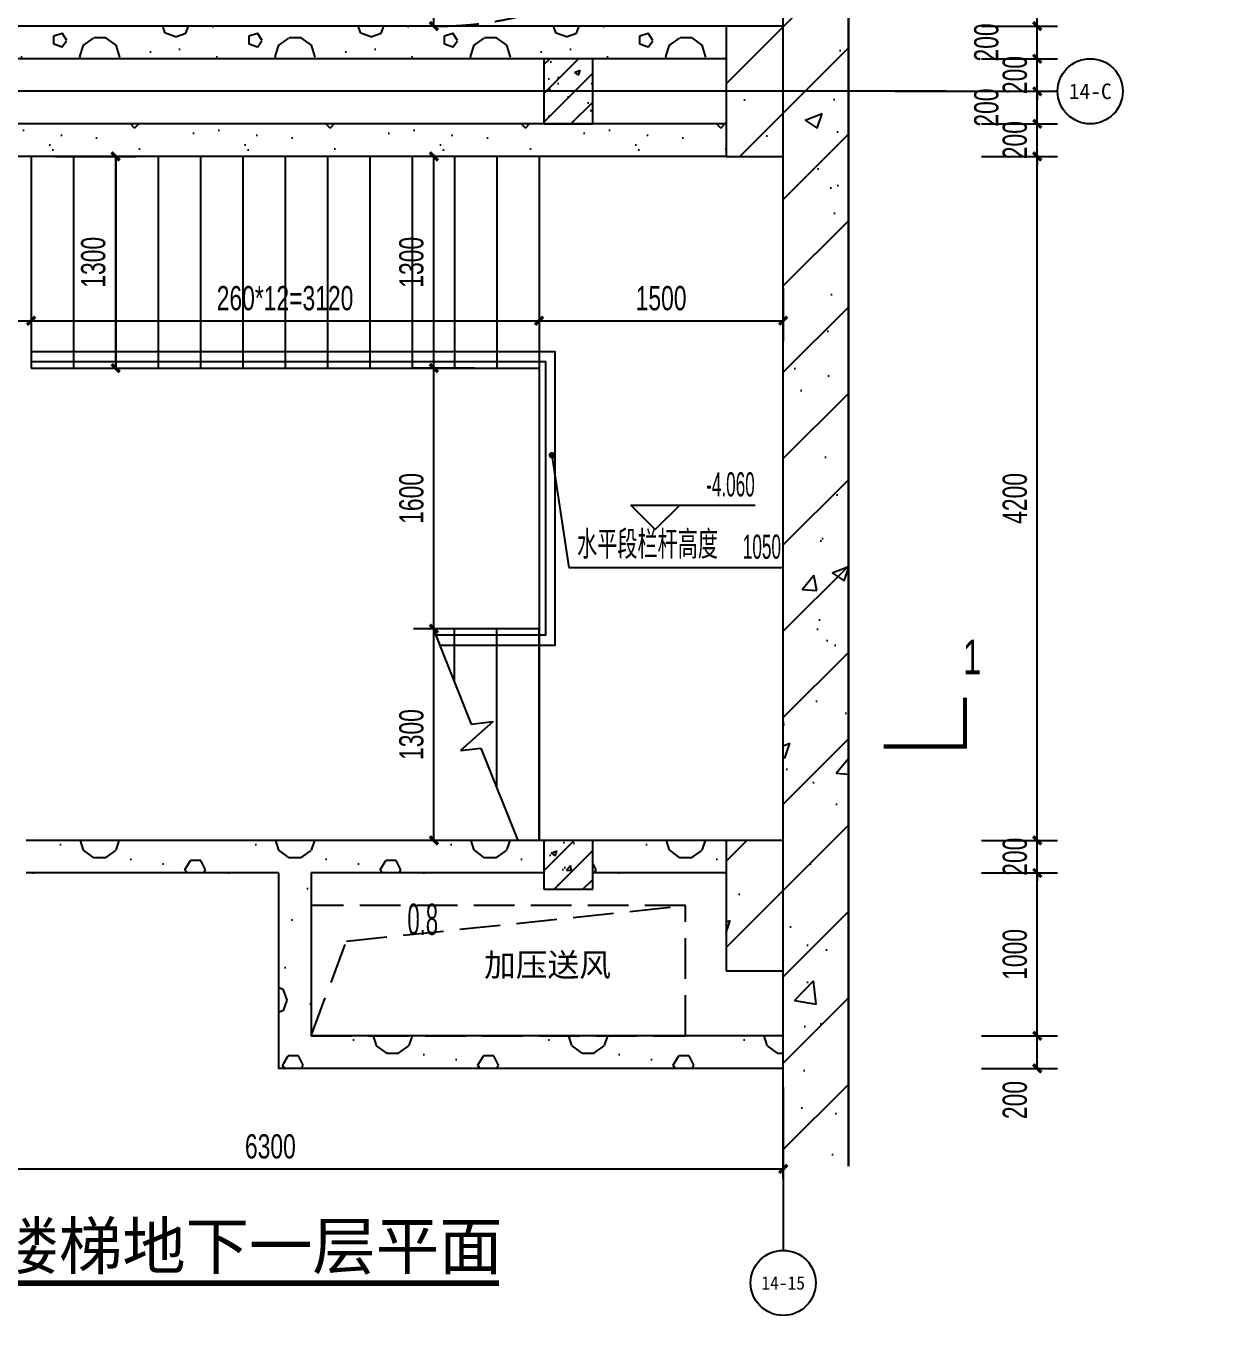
# Model space of a CAD drawing. Extents: x -26219 to 315419, y -160410 to -120810.
# Drawn here: x 71228 to 78633, y -141099 to -133069 of the extents above; entities that cross this region are included whole.
import ezdxf
from ezdxf.enums import TextEntityAlignment as Align
from ezdxf.xclip import XClip

# ---------------------------------------------------------------- set-up
doc = ezdxf.new("R2010")
doc.units = 0
doc.header["$LTSCALE"] = 1000
doc.header["$MEASUREMENT"] = 0
doc.header["$XCLIPFRAME"] = 0
for name, pattern in [('104-13#14# B1核心筒$0$104-13#14# B1核心筒$0$DASH', [0.35, 0.25, -0.1]), ('104-13#14# B1核心筒$0$DASH', [0.35, 0.25, -0.1]), ('104-14# 核心筒$2$DOTE', [2.42, 2, -0.2, 0.02, -0.2])]:
    doc.linetypes.add(name, pattern=pattern)
for name, color, linetype in [('01-标注_尺寸', 124, 'Continuous'), ('01-标注_标高', 200, 'Continuous'), ('01-标注_符号', 200, 'Continuous'), ('01-标注_轴线坐标', 132, 'Continuous'), ('02-TEXT_标注', 130, 'Continuous'), ('02-TEXT_轴号', 7, 'Continuous'), ('104-13#14# B1核心筒$0$05-填充_天正', 26, 'Continuous'), ('104-13#14# B1核心筒$0$104-13#14# B1核心筒$0$A-E_栏杆', 232, 'Continuous'), ('104-13#14# B1核心筒$0$104-13#14# B1核心筒$0$A-E_电梯', 171, 'Continuous'), ('104-13#14# B1核心筒$0$A-E_楼梯', 171, 'Continuous'), ('104-13#14# B1核心筒$0$A-TECH_结构', 21, 'Continuous'), ('104-13#14# B1核心筒$0$A_STR-砌块墙', 121, 'Continuous'), ('104-13#14# B1核心筒$0$A_STR-砼墙', 51, 'Continuous'), ('104-13#14# B1核心筒$0$A_STR-砼柱', 51, 'Continuous'), ('104-14# 核心筒$2$A_AXIS-轴线', 36, '104-14# 核心筒$2$DOTE'), ('A_AXIS-轴线', 36, 'Continuous'), ('DIM_SYMB', 3, 'Continuous'), ('建-标注-文本', 254, 'Continuous')]:
    doc.layers.add(name, color=color, linetype=linetype)
doc.layers.add('104-13#14# B1核心筒$0$04-不打印_辅助线', color=165, linetype='Continuous', plot=False)
doc.layers.add('B1幕墙$0$04-不打印_辅助线', color=165, linetype='Continuous', plot=False)
doc.styles.add('104-13#14# B1核心筒$0$_TCH_SPACE', font='ros.shx', dxfattribs={"width": 0.75, "height": 5, "bigfont": 'jd.shx'})
doc.styles.add('_TCH_AXIS', font='STXIHEI_0.TTF', dxfattribs={"width": 0.75, "height": 750})
doc.styles.add('_TCH_DIM', font='ros.shx', dxfattribs={"width": 0.75, "bigfont": 'jd.shx'})
doc.styles.add('_TCH_DIM_T3', font='ros.shx', dxfattribs={"width": 0.705882, "bigfont": 'jd.shx'})
doc.styles.add('_TCH_LABEL', font='ros.shx', dxfattribs={"bigfont": 'jd.shx'})
doc.styles.get("Standard").update_dxf_attribs({"font": 'STXIHEI_0.TTF'})
doc.dimstyles.new('_TCH_ARCH&&50', dxfattribs={"dimtxt": 148.75, "dimasz": 50, "dimexe": 125, "dimexo": 150, "dimgap": 63.125, "dimtad": 1, "dimdec": 0, "dimzin": 0, "dimdsep": 46, "dimtxsty": '_TCH_DIM_T3', "dimblk": 'ARCHTICK', "dimcen": 0.09, "dimclrt": 7, "dimazin": 2, "dimtfac": 1, "dimtdec": 0, "dimtix": 1, "dimtmove": 2, "dimatfit": 3, "dimfxl": 0, "dimtolj": 1, "dimtzin": 0, "dimarcsym": 0})
pattern_1 = [(0, (354, -366), (600, 1200), [0, -1200]), (0, (-348, -528), (600, 1200), [0, -1200]), (0, (42, -540), (600, 1200), [0, -1200]), (0, (468, -186), (600, 1200), [0, -1200]), (0, (-30, -600), (600, 1200), [0, -1200]), (0, (588, 570), (600, 1200), [0, -1200]), (0, (222, 474), (600, 1200), [0, -1200]), (0, (414, 324), (600, 1200), [0, -1200]), (0, (-564, 300), (600, 1200), [0, -1200]), (0, (24, 246), (600, 1200), [0, -1200]), (0, (-204, -60), (600, 1200), [0, -1200]), (0, (-192, -510), (600, 1200), [0, -1200]), (0, (258, -558), (600, 1200), [0, -1200]), (0, (588, -30), (600, 1200), [0, -1200]), (0, (-534, -216), (600, 1200), [0, -1200]), (0, (-432, -12), (600, 1200), [0, -1200]), (0, (36, -96), (600, 1200), [0, -1200]), (0, (-132, -270), (600, 1200), [0, -1200]), (0, (-228, 126), (600, 1200), [0, -1200]), (0, (-78, 576), (600, 1200), [0, -1200]), (0, (-486, -468), (600, 1200), [0, -1200]), (0, (174, 330), (600, 1200), [0, -1200]), (0, (-384, 348), (600, 1200), [0, -1200]), (0, (-480, 504), (600, 1200), [0, -1200]), (130.601294, (514.286, 194.286), (-2999.999967, 3600.000016), [52.683, -22074.222]), (18.43495, (428.57, 217.14), (2999.99999, 1199.99999), [54.2105, -7535.256]), (90, (428.6, 165.7), (600, 1200), [51.4286, -2348.571]), (161.56505, (480, 148.57), (-3000.00002, 1199.99991), [54.2105, -7535.256]), (53.1301, (480, 148.57), (600, 1200), [57.143, -5942.857]), (135, (525.7, -462.86), (-600.0001, 1199.9999), [48.487, -3345.625]), (45, (457.14, -462.86), (600, 1200), [48.487, -3345.625]), (135, (491.43, -497.14), (-600.0001, 1199.9999), [48.487, -3345.625]), (45, (491.43, -497.14), (600, 1200), [48.487, -3345.625]), (116.56505, (-51.4, 342.9), (-0.0001, 2400), [63.8877, -1277.753]), (180, (-80, 400), (-600, 1200), [68.5714, -1131.4285]), (63.43495, (-177.1, 342.9), (5e-06, 2400), [63.8877, -1277.753]), (116.56505, (-148.6, 285.7), (-0.0001, 2400), [63.8877, -1277.753]), (0, (-148.6, 285.7), (600, 1200), [68.5714, -1131.4285]), (63.43495, (-80, 285.7), (5e-06, 2400), [63.8877, -1277.753]), (107.102728, (400, -62.857), (-1799.999931, 6000.00001), [77.7227, -32565.805]), (143.972626, (377.14, 11.43), (-11399.999855, 8399.99999), [77.723, -16244.04]), (180, (314.3, 57.1), (-600, 1200), [74.286, -1125.714]), (36.027373, (177.14, 11.43), (11399.999916, 8399.99991), [77.723, -16244.04]), (71.56505, (154.29, -57.14), (1800.00001, 5999.99999), [72.2806, -7517.1856]), (107.102728, (177.143, -131.43), (-1799.999931, 6000.00001), [77.7227, -32565.805]), (143.972626, (240, -177.14), (-11399.999855, 8399.99999), [77.723, -16244.04]), (0, (240, -177.1), (600, 1200), [74.286, -1125.714]), (36.027373, (314.29, -177.14), (11399.999916, 8399.99991), [77.723, -16244.04]), (71.56505, (377.14, -131.43), (1800.00001, 5999.99999), [72.2806, -7517.1856]), (150.25512, (411.43, 497.14), (-1800, 1199.99999), [46.07, -9628.639]), (90, (371.4, 474.3), (600, 1200), [45.714, -2354.2855]), (29.74488, (371.43, 474.29), (1800, 1199.99999), [46.07, -9628.639]), (116.56505, (131.4, -354.3), (-0.0001, 2400), [63.8877, -1277.753]), (168.69007, (102.86, -297.14), (-5400.000004, 1199.99997), [58.2745, -12179.371]), (41.185925, (0, -325.714), (14999.999909, 13199.999885), [60.7437, -25451.604]), (90, (0, -382.86), (600, 1200), [57.143, -2342.857]), (138.814074, (45.714, -422.857), (-14999.999733, 13200.000084), [60.7437, -25451.604]), (16.699244, (45.714, -422.857), (19799.999851, 5999.999937), [59.659, -24997.075]), (60.945396, (102.86, -405.714), (599.999998, 1199.99999), [58.832, -24650.679]), (109.983106, (-371.43, 148.57), (-3000.000011, 8399.999978), [66.884, -28024.395]), (155.556045, (-394.286, 211.43), (-7800.00003, 3599.999925), [69.046, -28930.263]), (24.443955, (-520, 211.43), (7800.000004, 3599.999983), [69.046, -28930.263]), (70.016893, (-542.857, 148.57), (3000.000009, 8399.999979), [66.884, -28024.395]), (109.983106, (-520, 85.714), (-3000.000011, 8399.999978), [66.884, -28024.395]), (160.016893, (-457.14, 62.86), (-3000, 1199.999945), [66.884, -13978.755]), (19.983107, (-457.14, 62.86), (2999.999984, 1200), [66.884, -13978.755]), (70.016893, (-394.286, 85.714), (3000.000009, 8399.999979), [66.884, -28024.395]), (122.00538, (74.29, 40), (-600.00008, 1199.99994), [53.9085, -11266.868]), (18.43495, (-5.71, 68.57), (2999.99999, 1199.99999), [54.2105, -7535.256]), (90, (-5.7, 17.14), (600, 1200), [51.4286, -2348.571]), (161.56505, (45.71, 0), (-3000.00002, 1199.99991), [54.2105, -7535.256]), (54.462322, (45.714, 0), (4199.999994, 5999.99999), [49.156, -20596.423]), (116.56505, (-274.3, -251.4), (-0.0001, 2400), [63.8877, -1277.753]), (180, (-302.9, -194.3), (-600, 1200), [62.857, -1137.143]), (59.036243, (-400, -251.43), (600, 1199.999994), [66.6395, -13927.644]), (120.963756, (-365.71, -308.57), (-600.00008, 1199.999945), [66.6395, -13927.644]), (0, (-365.7, -308.6), (600, 1200), [62.857, -1137.143]), (63.43495, (-302.9, -308.6), (5e-06, 2400), [63.8877, -1277.753])]
pattern_2 = [(45, (0, 0), (-265.16504, 265.16504), []), (50, (0, 0), (1075.8903, -94.1282), [112.5, -1237.5]), (355, (0, 0), (-208.127, 1128.288), [90, -990]), (100.4514, (89.7, -7.8), (867.764, 1034.1593), [95.6103, -1051.713]), (46.1842, (0, 300), (1600.8616, -248.2785), [168.75, -1856.25]), (96.6356, (133.4, 279.3), (1401.994, 1461.177), [143.415, -1577.57]), (351.1842, (0, 300), (1401.993, 1461.178), [135, -1485]), (21, (150, 225), (895.3606, -603.9283), [112.5, -1237.5]), (326, (150, 225), (364.973, 1087.725), [90, -990]), (71.4514, (224.6, 174.7), (1260.334, 483.7957), [95.6103, -1051.713]), (37.5, (0, 0), (18.2398, 499.3408), [0, -978, 0, -1005, 0, -993.75]), (7.5, (0, 0), (394.6043, 591.6176), [0, -573, 0, -955.5, 0, -378.75]), (327.5, (-334.5, 0), (800.73365, -33.8323), [0, -375, 0, -1170, 0, -1552.5]), (317.5, (-484.5, 0), (874.7793, 150.1575), [0, -487.5, 0, -777, 0, -1102.5])]
pattern_3 = [(45, (0, 0), (-88.38835, 88.38835), []), (50, (0, 0), (358.6301, -31.37607), [37.5, -412.5]), (355, (0, 0), (-69.37567, 376.09607), [30, -330]), (100.4514, (29.9, -2.6), (289.2547, 344.71977), [31.8701, -350.57106]), (46.1842, (0, 100), (533.6205, -82.7595), [56.25, -618.75]), (96.6356, (44.47, 93.1), (467.3314, 487.0589), [47.8051, -525.8565]), (351.1842, (0, 100), (467.331, 487.0593), [45, -495]), (21, (50, 75), (298.45353, -201.30945), [37.5, -412.5]), (326, (50, 75), (121.65767, 362.575), [30, -330]), (71.4514, (74.87, 58.22), (420.1113, 161.26525), [31.8701, -350.57106]), (37.5, (0, 0), (6.07993, 166.44693), [0, -326, 0, -335, 0, -331.25]), (7.5, (0, 0), (131.53477, 197.20586), [0, -191, 0, -318.5, 0, -126.25]), (327.5, (-111.5, 0), (266.91122, -11.27744), [0, -125, 0, -390, 0, -517.5]), (317.5, (-161.5, 0), (291.59308, 50.0525), [0, -162.5, 0, -259, 0, -367.5])]

# ---------------------------------------------------------------- blocks, each defined once
blk = doc.blocks.new('104-14# 核心筒')
at = {"layer": '104-14# 核心筒$2$A_AXIS-轴线'}
for p, q in [((-24839, 16700), (120259.9, 16700)), ((-24839, 11750), (120259.9, 11750)), ((-24839, 7700), (120259.9, 7700))]:
    blk.add_line(p, q, dxfattribs=at)
blk = doc.blocks.new('B1幕墙')
at = {"layer": 'B1幕墙$0$04-不打印_辅助线'}
blk.add_lwpolyline([(-19723.4, 110825.4), (-17951.5, 111952.4), (-14731.3, 106889.8), (-10015.2, 109889.5), (-6726.5, 109889.5), (-6726.5, 107689.5), (-6591.5, 107689.5), (-6591.5, 96729.1), (-3286.4, 91533.1), (-3400.3, 91460.7), (-609.5, 87073), (-44109.9, 59403.8), (-49479.8, 60532), (-116340.3, 165647.4), (-95570, 173811.9), (-95423.7, 173439.7), (-115742.4, 165452.7), (-49232.7, 60888.9), (-44187.1, 59828.8), (-1077.3, 87249.5), (-3868.2, 91637.2), (-3501.1, 91870.6)], dxfattribs=at)
blk = doc.blocks.new('104-13#14# B1核心筒')
at = {"layer": '104-13#14# B1核心筒$0$05-填充_天正', "linetype": 'Continuous'}
h = blk.add_hatch(dxfattribs=at)
h.set_pattern_fill('钢筋混凝土', color=256, scale=150, style=0)
h.set_pattern_definition(pattern_2)
h.paths.add_polyline_path([(215400, 22900), (215000, 22900), (215000, 18700), (215400, 18700)])
at = {"layer": '104-13#14# B1核心筒$0$05-填充_天正'}
h = blk.add_hatch(dxfattribs=at)
h.set_pattern_fill('加气混凝土', color=256, scale=100, style=0)
h.set_pattern_definition(pattern_1)
h.paths.add_polyline_path([(214650, 18500), (214650, 18700), (209050, 18700), (209050, 18500)])
h = blk.add_hatch(dxfattribs=at)
h.set_pattern_fill('钢筋混凝土', color=256, scale=150, style=0)
h.set_pattern_definition(pattern_2)
h.paths.add_polyline_path([(214650, 17900), (215400, 17900), (215400, 18700), (214650, 18700)])
h = blk.add_hatch(dxfattribs=at)
h.set_pattern_fill('钢筋混凝土', color=256, scale=50, style=0)
h.set_pattern_definition(pattern_3)
h.paths.add_polyline_path([(213530, 18100), (213830, 18100), (213830, 18500), (213530, 18500)])
h = blk.add_hatch(dxfattribs=at)
h.set_pattern_fill('加气混凝土', color=256, scale=100, style=0)
h.set_pattern_definition(pattern_1)
h.paths.add_polyline_path([(214650, 17900), (214650, 18100), (209050, 18100), (209050, 17900)])
at = {"layer": '104-13#14# B1核心筒$0$05-填充_天正', "linetype": 'Continuous'}
h = blk.add_hatch(dxfattribs=at)
h.set_pattern_fill('钢筋混凝土', color=256, scale=150, style=0)
h.set_pattern_definition(pattern_2)
h.paths.add_polyline_path([(215000, 13700), (215400, 13700), (215400, 17900), (215000, 17900)])
at = {"layer": '104-13#14# B1核心筒$0$05-填充_天正'}
h = blk.add_hatch(dxfattribs=at)
h.set_pattern_fill('加气混凝土', color=256, scale=100, style=0)
h.set_pattern_definition(pattern_1)
h.paths.add_polyline_path([(210350, 13700), (210350, 13500), (211900, 13500), (212000, 13566.7), (212000, 13700)])
h = blk.add_hatch(dxfattribs=at)
h.set_pattern_fill('加气混凝土', color=256, scale=100, style=0)
h.set_pattern_definition(pattern_1)
h.paths.add_polyline_path([(213530, 13500), (213530, 13700), (212000, 13700), (212000, 13566.7), (212100, 13500)])
h = blk.add_hatch(dxfattribs=at)
h.set_pattern_fill('钢筋混凝土', color=256, scale=50, style=0)
h.set_pattern_definition(pattern_3)
h.paths.add_polyline_path([(213530, 13400), (213830, 13400), (213830, 13700), (213530, 13700)])
h = blk.add_hatch(dxfattribs=at)
h.set_pattern_fill('加气混凝土', color=256, scale=100, style=0)
h.set_pattern_definition(pattern_1)
h.paths.add_polyline_path([(213830, 13700), (213830, 13500), (214650, 13500), (214650, 13700)])
h = blk.add_hatch(dxfattribs=at)
h.set_pattern_fill('钢筋混凝土', color=256, scale=150, style=0)
h.set_pattern_definition(pattern_2)
h.paths.add_polyline_path([(214650, 12900), (215400, 12900), (215400, 13700), (214650, 13700)])
h = blk.add_hatch(dxfattribs=at)
h.set_pattern_fill('加气混凝土', color=256, scale=100, style=0)
h.set_pattern_definition(pattern_1)
h.paths.add_polyline_path([(212000, 13566.7), (211900, 13500), (211900, 12300), (212100, 12500), (212100, 13500)])
at = {"layer": '104-13#14# B1核心筒$0$05-填充_天正', "linetype": 'Continuous'}
h = blk.add_hatch(dxfattribs=at)
h.set_pattern_fill('钢筋混凝土', color=256, scale=150, style=0)
h.set_pattern_definition(pattern_2)
h.paths.add_polyline_path([(215400, 12900), (215000, 12900), (215000, 12400), (215400, 12400)])
at = {"layer": '104-13#14# B1核心筒$0$05-填充_天正'}
h = blk.add_hatch(dxfattribs=at)
h.set_pattern_fill('加气混凝土', color=256, scale=100, style=0)
h.set_pattern_definition(pattern_1)
h.paths.add_polyline_path([(215000, 12300), (215000, 12500), (212100, 12500), (211900, 12300)])
at = {"layer": '104-13#14# B1核心筒$0$05-填充_天正', "linetype": 'Continuous'}
h = blk.add_hatch(dxfattribs=at)
h.set_pattern_fill('钢筋混凝土', color=256, scale=150, style=0)
h.set_pattern_definition(pattern_2)
h.paths.add_polyline_path([(215000, 2888.4), (215400, 2725.5), (215400, 12400), (215000, 12400)])
at = {"layer": '104-13#14# B1核心筒$0$104-13#14# B1核心筒$0$A-E_栏杆'}
blk.add_lwpolyline([(210380, 16640), (213540, 16640), (213540, 14960), (212866, 14960), (212890, 14900), (213600, 14900), (213600, 16700), (210380, 16700)], close=True, dxfattribs=at)
at = {"layer": '104-13#14# B1核心筒$0$104-13#14# B1核心筒$0$A-E_电梯'}
for p, q in [((210380, 17900), (210380, 16600)), ((210640, 17900), (210640, 16600)), ((210900, 17900), (210900, 16600)), ((211160, 17900), (211160, 16600)), ((211420, 17900), (211420, 16600)), ((211680, 17900), (211680, 16600)), ((211940, 17900), (211940, 16600)), ((212200, 17900), (212200, 16600)), ((212460, 17900), (212460, 16600)), ((212720, 17900), (212720, 16600)), ((212980, 17900), (212980, 16600)), ((213240, 17900), (213240, 16600)), ((213500, 17900), (213500, 16600)), ((213500, 17900), (213500, 13700)), ((210380, 16600), (213500, 16600)), ((213500, 15000), (212850, 15000)), ((212850, 15000), (213084, 14414.9)), ((212980, 14675), (212980, 15000)), ((213240, 14025), (213240, 15000)), ((213500, 13700), (213500, 15000)), ((213218.1, 14430.9), (213017.6, 14251.6)), ((213084, 14414.9), (213218.1, 14430.9)), ((213017.6, 14251.6), (213143.4, 14266.6)), ((213143.4, 14266.6), (213370, 13700))]:
    blk.add_line(p, q, dxfattribs=at)
at = {"layer": '104-13#14# B1核心筒$0$104-13#14# B1核心筒$0$A-E_电梯', "color": 8, "linetype": '104-13#14# B1核心筒$0$104-13#14# B1核心筒$0$DASH'}
blk.add_arc((212880, 20800), 2100, 270, 90, dxfattribs=at)
at = {"layer": '104-13#14# B1核心筒$0$A-TECH_结构', "linetype": '104-13#14# B1核心筒$0$DASH'}
blk.add_lwpolyline([(212100, 12500), (214400, 12500), (214400, 13300), (212100, 13300)], close=True, dxfattribs=at)
blk.add_lwpolyline([(212100, 12500), (212317.4, 13081.1), (214400, 13300)], dxfattribs=at)
at = {"layer": '104-13#14# B1核心筒$0$A_STR-砌块墙'}
for p, q in [((214650, 18700), (209050, 18700)), ((214650, 18500), (209050, 18500)), ((214650, 18100), (209050, 18100)), ((214650, 17900), (209050, 17900)), ((212000, 13700), (210350, 13700)), ((213530, 13700), (212000, 13700)), ((214650, 13700), (213830, 13700)), ((211900, 13500), (210350, 13500)), ((211900, 13500), (211900, 12300)), ((212100, 13500), (212100, 12500)), ((213530, 13500), (212100, 13500)), ((214650, 13500), (213830, 13500)), ((215000, 12500), (212100, 12500)), ((215000, 12300), (211900, 12300))]:
    blk.add_line(p, q, dxfattribs=at)
at = {"layer": '104-13#14# B1核心筒$0$A_STR-砼墙', "linetype": 'Continuous'}
for p, q in [((215000, 18700), (215000, 22900)), ((215400, 18700), (215400, 22900)), ((215000, 13700), (215000, 17900)), ((215400, 13700), (215400, 17900)), ((215000, 12400), (215000, 12900)), ((215400, 12400), (215400, 12900)), ((215000, 2888.4), (215000, 12400)), ((215400, 2725.5), (215400, 12400))]:
    blk.add_line(p, q, dxfattribs=at)
at = {"layer": '104-13#14# B1核心筒$0$A_STR-砼柱'}
for p, q in [((215000, 18700), (214650, 18700)), ((214650, 18700), (214650, 17900)), ((215400, 17900), (215400, 18700)), ((213830, 18500), (213530, 18500)), ((213530, 18500), (213530, 18100)), ((213830, 18100), (213830, 18500)), ((213530, 18100), (213830, 18100)), ((214650, 17900), (215000, 17900)), ((213830, 13700), (213530, 13700)), ((213530, 13700), (213530, 13400)), ((213830, 13400), (213830, 13700)), ((215000, 13700), (214650, 13700)), ((214650, 13700), (214650, 12900)), ((215400, 12900), (215400, 13700)), ((213530, 13400), (213830, 13400)), ((214650, 12900), (215000, 12900))]:
    blk.add_line(p, q, dxfattribs=at)
at = {"layer": '104-13#14# B1核心筒$0$A-E_楼梯', "rotation": 57.54087654752239}
blk.add_blockref('B1幕墙', (289197.1, 8062.4), dxfattribs=at)
at = {"layer": '104-13#14# B1核心筒$0$04-不打印_辅助线', "style": '104-13#14# B1核心筒$0$_TCH_SPACE', "width": 0.529412}
blk.add_text('0.8', height=191.25, dxfattribs=at).set_placement((212691.8, 13120.2))
blk = doc.blocks.new('_ArchTick')
at = {"color": 0, "linetype": 'ByBlock', "const_width": 0.4}
blk.add_lwpolyline([(-0.5, -0.5), (0.5, 0.5)], dxfattribs=at)
blk = doc.blocks.new('*D783')
at = {"layer": '01-标注_尺寸', "color": 0, "lineweight": -2, "transparency": 16777216}
for p, q in [((74377.7, -134677.2), (74377.7, -135002.5)), ((75877.7, -134677.2), (75877.7, -135002.5)), ((74377.7, -134877.5), (75877.7, -134877.5))]:
    blk.add_line(p, q, dxfattribs=at)
at = {"layer": 'Defpoints', "color": 0, "transparency": 16777216}
for p in [(74377.7, -134527.2), (75877.7, -134527.2), (75877.7, -134877.5)]:
    blk.add_point(p, dxfattribs=at)
at = {"layer": '01-标注_尺寸', "color": 0, "lineweight": -2, "transparency": 16777216, "xscale": 50, "yscale": 50, "zscale": 50, "rotation": 180}
blk.add_blockref('_ArchTick', (74377.7, -134877.5), dxfattribs=at)
at = {"layer": '01-标注_尺寸', "color": 0, "lineweight": -2, "transparency": 16777216, "xscale": 50, "yscale": 50, "zscale": 50}
blk.add_blockref('_ArchTick', (75877.7, -134877.5), dxfattribs=at)
at = {"layer": '01-标注_尺寸', "color": 7, "transparency": 16777216, "insert": (75127.7, -134740), "char_height": 148.75, "attachment_point": 5, "style": '_TCH_DIM_T3'}
blk.add_mtext('\\A1;1500', dxfattribs=at)
blk = doc.blocks.new('*D784')
at = {"layer": '01-标注_尺寸', "color": 0, "lineweight": -2, "transparency": 16777216}
for p, q in [((71257.7, -134677.2), (71257.7, -135002.5)), ((74377.7, -134677.2), (74377.7, -135002.5)), ((71257.7, -134877.5), (74377.7, -134877.5))]:
    blk.add_line(p, q, dxfattribs=at)
at = {"layer": 'Defpoints', "color": 0, "transparency": 16777216}
for p in [(71257.7, -134527.2), (74377.7, -134527.2), (74377.7, -134877.5)]:
    blk.add_point(p, dxfattribs=at)
at = {"layer": '01-标注_尺寸', "color": 0, "lineweight": -2, "transparency": 16777216, "xscale": 50, "yscale": 50, "zscale": 50, "rotation": 180}
blk.add_blockref('_ArchTick', (71257.7, -134877.5), dxfattribs=at)
at = {"layer": '01-标注_尺寸', "color": 0, "lineweight": -2, "transparency": 16777216, "xscale": 50, "yscale": 50, "zscale": 50}
blk.add_blockref('_ArchTick', (74377.7, -134877.5), dxfattribs=at)
at = {"layer": '01-标注_尺寸', "color": 7, "transparency": 16777216, "insert": (72817.7, -134740), "char_height": 148.75, "attachment_point": 5, "style": '_TCH_DIM_T3'}
blk.add_mtext('\\A1;260*12=3120', dxfattribs=at)
blk = doc.blocks.new('*D785')
at = {"layer": '01-标注_尺寸', "color": 0, "lineweight": -2, "transparency": 16777216}
for p, q in [((69627.7, -134677.2), (69627.7, -135002.5)), ((71257.7, -134677.2), (71257.7, -135002.5)), ((69627.7, -134877.5), (71257.7, -134877.5))]:
    blk.add_line(p, q, dxfattribs=at)
at = {"layer": 'Defpoints', "color": 0, "transparency": 16777216}
for p in [(69627.7, -134527.2), (71257.7, -134527.2), (71257.7, -134877.5)]:
    blk.add_point(p, dxfattribs=at)
at = {"layer": '01-标注_尺寸', "color": 0, "lineweight": -2, "transparency": 16777216, "xscale": 50, "yscale": 50, "zscale": 50, "rotation": 180}
blk.add_blockref('_ArchTick', (69627.7, -134877.5), dxfattribs=at)
at = {"layer": '01-标注_尺寸', "color": 0, "lineweight": -2, "transparency": 16777216, "xscale": 50, "yscale": 50, "zscale": 50}
blk.add_blockref('_ArchTick', (71257.7, -134877.5), dxfattribs=at)
at = {"layer": '01-标注_尺寸', "color": 7, "transparency": 16777216, "insert": (70442.7, -134740), "char_height": 148.75, "attachment_point": 5, "style": '_TCH_DIM_T3'}
blk.add_mtext('\\A1;1630', dxfattribs=at)
blk = doc.blocks.new('*D787')
at = {"layer": '01-标注_尺寸', "color": 0, "lineweight": -2, "transparency": 16777216}
for p, q in [((71407.7, -133868.8), (71902.7, -133868.8)), ((71777.7, -135168.8), (71777.7, -133868.8)), ((71407.7, -135168.8), (71902.7, -135168.8))]:
    blk.add_line(p, q, dxfattribs=at)
at = {"layer": 'Defpoints', "color": 0, "transparency": 16777216}
for p in [(71257.7, -133868.8), (71777.7, -133868.8), (71257.7, -135168.8)]:
    blk.add_point(p, dxfattribs=at)
at = {"layer": '01-标注_尺寸', "color": 0, "lineweight": -2, "transparency": 16777216, "xscale": 50, "yscale": 50, "zscale": 50}
for p, rotation in [((71777.7, -133868.8), 90), ((71777.7, -135168.8), 270)]:
    blk.add_blockref('_ArchTick', p, dxfattribs=dict(at, rotation=rotation))
at = {"layer": '01-标注_尺寸', "color": 7, "transparency": 16777216, "insert": (71640.2, -134518.8), "char_height": 148.75, "attachment_point": 5, "rotation": 90, "style": '_TCH_DIM_T3'}
blk.add_mtext('\\A1;1300', dxfattribs=at)
blk = doc.blocks.new('*D792')
at = {"layer": '01-标注_尺寸', "color": 0, "lineweight": -2, "transparency": 16777216}
for p, q in [((73981.6, -136768.8), (73606.9, -136768.8)), ((73731.9, -138068.8), (73731.9, -136768.8)), ((73981.6, -138068.8), (73606.9, -138068.8))]:
    blk.add_line(p, q, dxfattribs=at)
at = {"layer": 'Defpoints', "color": 0, "transparency": 16777216}
for p in [(73731.9, -136768.8), (74131.6, -136768.8), (74131.6, -138068.8)]:
    blk.add_point(p, dxfattribs=at)
at = {"layer": '01-标注_尺寸', "color": 0, "lineweight": -2, "transparency": 16777216, "xscale": 50, "yscale": 50, "zscale": 50}
for p, rotation in [((73731.9, -136768.8), 90), ((73731.9, -138068.8), 270)]:
    blk.add_blockref('_ArchTick', p, dxfattribs=dict(at, rotation=rotation))
at = {"layer": '01-标注_尺寸', "color": 7, "transparency": 16777216, "insert": (73594.4, -137418.8), "char_height": 148.75, "attachment_point": 5, "rotation": 90, "style": '_TCH_DIM_T3'}
blk.add_mtext('\\A1;1300', dxfattribs=at)
blk = doc.blocks.new('*D793')
at = {"layer": '01-标注_尺寸', "color": 0, "lineweight": -2, "transparency": 16777216}
for p, q in [((73981.6, -135168.8), (73606.9, -135168.8)), ((73731.9, -136768.8), (73731.9, -135168.8)), ((73981.6, -136768.8), (73606.9, -136768.8))]:
    blk.add_line(p, q, dxfattribs=at)
at = {"layer": 'Defpoints', "color": 0, "transparency": 16777216}
for p in [(73731.9, -135168.8), (74131.6, -135168.8), (74131.6, -136768.8)]:
    blk.add_point(p, dxfattribs=at)
at = {"layer": '01-标注_尺寸', "color": 0, "lineweight": -2, "transparency": 16777216, "xscale": 50, "yscale": 50, "zscale": 50}
for p, rotation in [((73731.9, -135168.8), 90), ((73731.9, -136768.8), 270)]:
    blk.add_blockref('_ArchTick', p, dxfattribs=dict(at, rotation=rotation))
at = {"layer": '01-标注_尺寸', "color": 7, "transparency": 16777216, "insert": (73594.4, -135968.8), "char_height": 148.75, "attachment_point": 5, "rotation": 90, "style": '_TCH_DIM_T3'}
blk.add_mtext('\\A1;1600', dxfattribs=at)
blk = doc.blocks.new('*D794')
at = {"layer": '01-标注_尺寸', "color": 0, "lineweight": -2, "transparency": 16777216}
for p, q in [((73981.6, -133868.8), (73606.9, -133868.8)), ((73731.9, -135168.8), (73731.9, -133868.8)), ((73981.6, -135168.8), (73606.9, -135168.8))]:
    blk.add_line(p, q, dxfattribs=at)
at = {"layer": 'Defpoints', "color": 0, "transparency": 16777216}
for p in [(73731.9, -133868.8), (74131.6, -133868.8), (74131.6, -135168.8)]:
    blk.add_point(p, dxfattribs=at)
at = {"layer": '01-标注_尺寸', "color": 0, "lineweight": -2, "transparency": 16777216, "xscale": 50, "yscale": 50, "zscale": 50}
for p, rotation in [((73731.9, -133868.8), 90), ((73731.9, -135168.8), 270)]:
    blk.add_blockref('_ArchTick', p, dxfattribs=dict(at, rotation=rotation))
at = {"layer": '01-标注_尺寸', "color": 7, "transparency": 16777216, "insert": (73594.4, -134518.8), "char_height": 148.75, "attachment_point": 5, "rotation": 90, "style": '_TCH_DIM_T3'}
blk.add_mtext('\\A1;1300', dxfattribs=at)
blk = doc.blocks.new('*D797')
at = {"layer": '01-标注_尺寸', "color": 0, "lineweight": -2, "transparency": 16777216}
for p, q in [((73981.6, -131768.8), (73606.9, -131768.8)), ((73731.9, -133068.8), (73731.9, -131768.8)), ((73981.6, -133068.8), (73606.9, -133068.8))]:
    blk.add_line(p, q, dxfattribs=at)
at = {"layer": 'Defpoints', "color": 0, "transparency": 16777216}
for p in [(73731.9, -131768.8), (74131.6, -131768.8), (74131.6, -133068.8)]:
    blk.add_point(p, dxfattribs=at)
at = {"layer": '01-标注_尺寸', "color": 0, "lineweight": -2, "transparency": 16777216, "xscale": 50, "yscale": 50, "zscale": 50}
for p, rotation in [((73731.9, -131768.8), 90), ((73731.9, -133068.8), 270)]:
    blk.add_blockref('_ArchTick', p, dxfattribs=dict(at, rotation=rotation))
at = {"layer": '01-标注_尺寸', "color": 7, "transparency": 16777216, "insert": (73594.4, -132418.8), "char_height": 148.75, "attachment_point": 5, "rotation": 90, "style": '_TCH_DIM_T3'}
blk.add_mtext('\\A1;1300', dxfattribs=at)
blk = doc.blocks.new('*D798')
at = {"layer": '01-标注_尺寸', "color": 0, "lineweight": -2, "transparency": 16777216}
for p, q in [((69577.7, -139735.9), (69577.7, -140210.9)), ((75877.7, -139735.9), (75877.7, -140210.9)), ((69577.7, -140085.9), (75877.7, -140085.9))]:
    blk.add_line(p, q, dxfattribs=at)
at = {"layer": 'Defpoints', "color": 0, "transparency": 16777216}
for p in [(69577.7, -139585.9), (75877.7, -139585.9), (75877.7, -140085.9)]:
    blk.add_point(p, dxfattribs=at)
at = {"layer": '01-标注_尺寸', "color": 0, "lineweight": -2, "transparency": 16777216, "xscale": 50, "yscale": 50, "zscale": 50, "rotation": 180}
blk.add_blockref('_ArchTick', (69577.7, -140085.9), dxfattribs=at)
at = {"layer": '01-标注_尺寸', "color": 0, "lineweight": -2, "transparency": 16777216, "xscale": 50, "yscale": 50, "zscale": 50}
blk.add_blockref('_ArchTick', (75877.7, -140085.9), dxfattribs=at)
at = {"layer": '01-标注_尺寸', "color": 7, "transparency": 16777216, "insert": (72727.7, -139948.4), "char_height": 148.75, "attachment_point": 5, "style": '_TCH_DIM_T3'}
blk.add_mtext('\\A1;6300', dxfattribs=at)
blk = doc.blocks.new('*D799')
at = {"layer": '01-标注_尺寸', "color": 0, "lineweight": -2, "transparency": 16777216}
for p, q in [((77095.8, -139268.8), (77563.4, -139268.8)), ((77438.4, -139468.8), (77438.4, -139268.8)), ((77095.8, -139468.8), (77563.4, -139468.8))]:
    blk.add_line(p, q, dxfattribs=at)
at = {"layer": 'Defpoints', "color": 0, "transparency": 16777216}
for p in [(76945.8, -139268.8), (77438.4, -139268.8), (76945.8, -139468.8)]:
    blk.add_point(p, dxfattribs=at)
at = {"layer": '01-标注_尺寸', "color": 0, "lineweight": -2, "transparency": 16777216, "xscale": 50, "yscale": 50, "zscale": 50}
for p, rotation in [((77438.4, -139268.8), 90), ((77438.4, -139468.8), 270)]:
    blk.add_blockref('_ArchTick', p, dxfattribs=dict(at, rotation=rotation))
at = {"layer": '01-标注_尺寸', "color": 7, "transparency": 16777216, "insert": (77300.9, -139662.8), "char_height": 148.75, "attachment_point": 5, "rotation": 90, "style": '_TCH_DIM_T3'}
blk.add_mtext('\\A1;200', dxfattribs=at)
blk = doc.blocks.new('*D800')
at = {"layer": '01-标注_尺寸', "color": 0, "lineweight": -2, "transparency": 16777216}
for p, q in [((77095.8, -138268.8), (77563.4, -138268.8)), ((77438.4, -139268.8), (77438.4, -138268.8)), ((77095.8, -139268.8), (77563.4, -139268.8))]:
    blk.add_line(p, q, dxfattribs=at)
at = {"layer": 'Defpoints', "color": 0, "transparency": 16777216}
for p in [(76945.8, -138268.8), (77438.4, -138268.8), (76945.8, -139268.8)]:
    blk.add_point(p, dxfattribs=at)
at = {"layer": '01-标注_尺寸', "color": 0, "lineweight": -2, "transparency": 16777216, "xscale": 50, "yscale": 50, "zscale": 50}
for p, rotation in [((77438.4, -138268.8), 90), ((77438.4, -139268.8), 270)]:
    blk.add_blockref('_ArchTick', p, dxfattribs=dict(at, rotation=rotation))
at = {"layer": '01-标注_尺寸', "color": 7, "transparency": 16777216, "insert": (77300.9, -138768.8), "char_height": 148.75, "attachment_point": 5, "rotation": 90, "style": '_TCH_DIM_T3'}
blk.add_mtext('\\A1;1000', dxfattribs=at)
blk = doc.blocks.new('*D801')
at = {"layer": '01-标注_尺寸', "color": 0, "lineweight": -2, "transparency": 16777216}
for p, q in [((77438.4, -138068.8), (77438.4, -138018.8)), ((77095.8, -138068.8), (77563.4, -138068.8)), ((77438.4, -138268.8), (77438.4, -138068.8)), ((77095.8, -138268.8), (77563.4, -138268.8)), ((77438.4, -138268.8), (77438.4, -138318.8))]:
    blk.add_line(p, q, dxfattribs=at)
at = {"layer": 'Defpoints', "color": 0, "transparency": 16777216}
for p in [(76945.8, -138068.8), (77438.4, -138068.8), (76945.8, -138268.8)]:
    blk.add_point(p, dxfattribs=at)
at = {"layer": '01-标注_尺寸', "color": 0, "lineweight": -2, "transparency": 16777216, "xscale": 50, "yscale": 50, "zscale": 50}
for p, rotation in [((77438.4, -138068.8), 270), ((77438.4, -138268.8), 90)]:
    blk.add_blockref('_ArchTick', p, dxfattribs=dict(at, rotation=rotation))
at = {"layer": '01-标注_尺寸', "color": 7, "transparency": 16777216, "insert": (77300.9, -138168.8), "char_height": 148.75, "attachment_point": 5, "rotation": 90, "style": '_TCH_DIM_T3'}
blk.add_mtext('\\A1;200', dxfattribs=at)
blk = doc.blocks.new('*D802')
at = {"layer": '01-标注_尺寸', "color": 0, "lineweight": -2, "transparency": 16777216}
for p, q in [((77095.8, -133868.8), (77563.4, -133868.8)), ((77438.4, -138068.8), (77438.4, -133868.8)), ((77095.8, -138068.8), (77563.4, -138068.8))]:
    blk.add_line(p, q, dxfattribs=at)
at = {"layer": 'Defpoints', "color": 0, "transparency": 16777216}
for p in [(76945.8, -133868.8), (77438.4, -133868.8), (76945.8, -138068.8)]:
    blk.add_point(p, dxfattribs=at)
at = {"layer": '01-标注_尺寸', "color": 0, "lineweight": -2, "transparency": 16777216, "xscale": 50, "yscale": 50, "zscale": 50}
for p, rotation in [((77438.4, -133868.8), 90), ((77438.4, -138068.8), 270)]:
    blk.add_blockref('_ArchTick', p, dxfattribs=dict(at, rotation=rotation))
at = {"layer": '01-标注_尺寸', "color": 7, "transparency": 16777216, "insert": (77300.9, -135968.8), "char_height": 148.75, "attachment_point": 5, "rotation": 90, "style": '_TCH_DIM_T3'}
blk.add_mtext('\\A1;4200', dxfattribs=at)
blk = doc.blocks.new('*D803')
at = {"layer": '01-标注_尺寸', "color": 0, "lineweight": -2, "transparency": 16777216}
for p, q in [((77095.8, -133668.8), (77563.4, -133668.8)), ((77438.4, -133668.8), (77438.4, -133618.8)), ((77438.4, -133868.8), (77438.4, -133668.8)), ((77095.8, -133868.8), (77563.4, -133868.8)), ((77438.4, -133868.8), (77438.4, -133918.8))]:
    blk.add_line(p, q, dxfattribs=at)
at = {"layer": 'Defpoints', "color": 0, "transparency": 16777216}
for p in [(76945.8, -133668.8), (77438.4, -133668.8), (76945.8, -133868.8)]:
    blk.add_point(p, dxfattribs=at)
at = {"layer": '01-标注_尺寸', "color": 0, "lineweight": -2, "transparency": 16777216, "xscale": 50, "yscale": 50, "zscale": 50}
for p, rotation in [((77438.4, -133668.8), 270), ((77438.4, -133868.8), 90)]:
    blk.add_blockref('_ArchTick', p, dxfattribs=dict(at, rotation=rotation))
at = {"layer": '01-标注_尺寸', "color": 7, "transparency": 16777216, "insert": (77300.9, -133768.8), "char_height": 148.75, "attachment_point": 5, "rotation": 90, "style": '_TCH_DIM_T3'}
blk.add_mtext('\\A1;200', dxfattribs=at)
blk = doc.blocks.new('*D804')
at = {"layer": '01-标注_尺寸', "color": 0, "lineweight": -2, "transparency": 16777216}
for p, q in [((77095.8, -133468.8), (77563.4, -133468.8)), ((77438.4, -133668.8), (77438.4, -133468.8)), ((77095.8, -133668.8), (77563.4, -133668.8))]:
    blk.add_line(p, q, dxfattribs=at)
at = {"layer": 'Defpoints', "color": 0, "transparency": 16777216}
for p in [(76945.8, -133468.8), (77438.4, -133468.8), (76945.8, -133668.8)]:
    blk.add_point(p, dxfattribs=at)
at = {"layer": '01-标注_尺寸', "color": 0, "lineweight": -2, "transparency": 16777216, "xscale": 50, "yscale": 50, "zscale": 50}
for p, rotation in [((77438.4, -133468.8), 90), ((77438.4, -133668.8), 270)]:
    blk.add_blockref('_ArchTick', p, dxfattribs=dict(at, rotation=rotation))
at = {"layer": '01-标注_尺寸', "color": 7, "transparency": 16777216, "insert": (77125.9, -133568.8), "char_height": 148.75, "attachment_point": 5, "rotation": 90, "style": '_TCH_DIM_T3'}
blk.add_mtext('\\A1;200', dxfattribs=at)
blk = doc.blocks.new('*D805')
at = {"layer": '01-标注_尺寸', "color": 0, "lineweight": -2, "transparency": 16777216}
for p, q in [((77095.8, -133268.8), (77563.4, -133268.8)), ((77438.4, -133268.8), (77438.4, -133218.8)), ((77438.4, -133468.8), (77438.4, -133268.8)), ((77095.8, -133468.8), (77563.4, -133468.8)), ((77438.4, -133468.8), (77438.4, -133518.8))]:
    blk.add_line(p, q, dxfattribs=at)
at = {"layer": 'Defpoints', "color": 0, "transparency": 16777216}
for p in [(76945.8, -133268.8), (77438.4, -133268.8), (76945.8, -133468.8)]:
    blk.add_point(p, dxfattribs=at)
at = {"layer": '01-标注_尺寸', "color": 0, "lineweight": -2, "transparency": 16777216, "xscale": 50, "yscale": 50, "zscale": 50}
for p, rotation in [((77438.4, -133268.8), 270), ((77438.4, -133468.8), 90)]:
    blk.add_blockref('_ArchTick', p, dxfattribs=dict(at, rotation=rotation))
at = {"layer": '01-标注_尺寸', "color": 7, "transparency": 16777216, "insert": (77300.9, -133368.8), "char_height": 148.75, "attachment_point": 5, "rotation": 90, "style": '_TCH_DIM_T3'}
blk.add_mtext('\\A1;200', dxfattribs=at)
blk = doc.blocks.new('*D806')
at = {"layer": '01-标注_尺寸', "color": 0, "lineweight": -2, "transparency": 16777216}
for p, q in [((77095.8, -133068.8), (77563.4, -133068.8)), ((77438.4, -133268.8), (77438.4, -133068.8)), ((77095.8, -133268.8), (77563.4, -133268.8))]:
    blk.add_line(p, q, dxfattribs=at)
at = {"layer": 'Defpoints', "color": 0, "transparency": 16777216}
for p in [(76945.8, -133068.8), (77438.4, -133068.8), (76945.8, -133268.8)]:
    blk.add_point(p, dxfattribs=at)
at = {"layer": '01-标注_尺寸', "color": 0, "lineweight": -2, "transparency": 16777216, "xscale": 50, "yscale": 50, "zscale": 50}
for p, rotation in [((77438.4, -133068.8), 90), ((77438.4, -133268.8), 270)]:
    blk.add_blockref('_ArchTick', p, dxfattribs=dict(at, rotation=rotation))
at = {"layer": '01-标注_尺寸', "color": 7, "transparency": 16777216, "insert": (77125.9, -133168.8), "char_height": 148.75, "attachment_point": 5, "rotation": 90, "style": '_TCH_DIM_T3'}
blk.add_mtext('\\A1;200', dxfattribs=at)
blk = doc.blocks.new('*D807')
at = {"layer": '01-标注_尺寸', "color": 0, "lineweight": -2, "transparency": 16777216}
for p, q in [((77095.8, -128868.8), (77563.4, -128868.8)), ((77438.4, -133068.8), (77438.4, -128868.8)), ((77095.8, -133068.8), (77563.4, -133068.8))]:
    blk.add_line(p, q, dxfattribs=at)
at = {"layer": 'Defpoints', "color": 0, "transparency": 16777216}
for p in [(76945.8, -128868.8), (77438.4, -128868.8), (76945.8, -133068.8)]:
    blk.add_point(p, dxfattribs=at)
at = {"layer": '01-标注_尺寸', "color": 0, "lineweight": -2, "transparency": 16777216, "xscale": 50, "yscale": 50, "zscale": 50}
for p, rotation in [((77438.4, -128868.8), 90), ((77438.4, -133068.8), 270)]:
    blk.add_blockref('_ArchTick', p, dxfattribs=dict(at, rotation=rotation))
at = {"layer": '01-标注_尺寸', "color": 7, "transparency": 16777216, "insert": (77300.9, -130968.8), "char_height": 148.75, "attachment_point": 5, "rotation": 90, "style": '_TCH_DIM_T3'}
blk.add_mtext('\\A1;4200', dxfattribs=at)

msp = doc.modelspace()

# ---------------------------------------------------------------- linework, layer by layer
at = {"layer": '01-标注_标高'}
for p, q in [((75092, -136159.3), (74942, -136009.3)), ((74942, -136009.3), (75705.3, -136009.3)), ((75092, -136159.3), (75242, -136009.3))]:
    msp.add_line(p, q, dxfattribs=at)
at = {"layer": '01-标注_符号'}
for p, q in [((74456.8, -135703.5), (74561.6, -136392.1)), ((74561.6, -136392.1), (75868.6, -136392.1))]:
    msp.add_line(p, q, dxfattribs=at)
msp.add_lwpolyline([(71127.7, -134518.8, 0, 0, 0), (75127.7, -134518.8, 0, 0, 0), (75127.7, -137418.8, 0, 0, 0), (74267.7, -137418.8, 40, 0, 0), (74117.7, -137418.8, 0, 0, 0)], format="xyseb", dxfattribs=at)
at = {"layer": '01-标注_符号', "const_width": 20}
msp.add_lwpolyline([(74455.3, -135693.6, 1), (74458.3, -135713.4, 1)], format="xyb", close=True, dxfattribs=at)
at = {"layer": '01-标注_符号', "const_width": 25}
msp.add_lwpolyline([(76494.6, -137492), (76994.6, -137492), (76994.6, -137192)], dxfattribs=at)
at = {"layer": '01-标注_轴线坐标'}
for p, q in [((76563.4, -133468.8), (77563.4, -133468.8)), ((75877.7, -139585.9), (75877.7, -140585.9))]:
    msp.add_line(p, q, dxfattribs=at)
for centre in [(77763.4, -133468.8), (75877.7, -140785.9)]:
    msp.add_circle(centre, 200, dxfattribs=at)
at = {"layer": 'A_AXIS-轴线'}
for p, q in [((75877.7, -140145.6), (75877.7, -126868.8)), ((76877.7, -133468.8), (67527.7, -133468.8))]:
    msp.add_line(p, q, dxfattribs=at)
at = {"layer": 'DIM_SYMB', "const_width": 35}
msp.add_lwpolyline([(70065.6, -140786.9), (74132, -140786.9)], dxfattribs=at)

# ---------------------------------------------------------------- block references
ref = msp.add_blockref('104-13#14# B1核心筒', (-139122.3, -151768.8))
XClip(ref).set_block_clipping_path([(207512.3994327821, 11700.0000000345), (217199.994662753, 24900.0000103296)])
ref = msp.add_blockref('104-14# 核心筒', (-14186.1, -150168.8))
XClip(ref).set_block_clipping_path([(106607.1139184716, 10499.9999999845), (118350.0977260475, 23000.0000000241)])
ref = msp.add_blockref('104-14# 核心筒', (-24171.8, -146852.4))
XClip(ref).set_block_clipping_path([(21749.9999999867, 6862.509807695), (34199.9999999442, 18650.0000000002)])

# ---------------------------------------------------------------- texts
at = {"layer": '02-TEXT_标注'}
for s, height, style, width, p in [('-4.060', 148.75, '_TCH_DIM', 0.529412, (75404.2, -135956.8)), ('水平段栏杆高度', 173.64, '_TCH_DIM', 0.75, (74611.3, -136339.6)), ('1050', 148.75, '_TCH_DIM', 0.529412, (75629.7, -136339.6)), ('1', 212.5, '_TCH_LABEL', 0.705882, (76982.1, -137048.2))]:
    msp.add_text(s, height=height, dxfattribs=dict(at, style=style, width=width)).set_placement(p)
msp.add_text('加压送风', height=142.71, dxfattribs=at).set_placement((74040.8, -138904.4))
at = {"layer": '02-TEXT_轴号', "style": '_TCH_AXIS'}
for s, height, width, p, p2 in [('14-C', 95.69, 0.927711, (77631.8, -133516.6), (77895, -133516.6)), ('14-15', 81.53, 0.938776, (75743.7, -140826.7), (76011.6, -140826.7))]:
    msp.add_text(s, height=height, dxfattribs=dict(at, width=width)).set_placement(p, p2, align=Align.FIT)
at = {"layer": '建-标注-文本'}
msp.add_text('楼梯地下一层平面', height=285.43, dxfattribs=at).set_placement((71039.2, -140701.2))

# ---------------------------------------------------------------- dimensions: what is measured, and where the dimension line sits
at = {"layer": '01-标注_尺寸'}
for p1, p2, distance, picture, middle in [((76945.8, -133068.8), (76945.8, -128868.8), -492.6, '*D807', (77300.9, -130968.8)), ((74131.6, -133068.8), (74131.6, -131768.8), 399.6, '*D797', (73594.4, -132418.8)), ((76945.8, -133468.8), (76945.8, -133268.8), -492.6, '*D805', (77300.9, -133368.8)), ((76945.8, -133868.8), (76945.8, -133668.8), -492.6, '*D803', (77300.9, -133768.8)), ((71257.7, -135168.8), (71257.7, -133868.8), -520, '*D787', (71640.2, -134518.8)), ((74131.6, -135168.8), (74131.6, -133868.8), 399.6, '*D794', (73594.4, -134518.8)), ((76945.8, -138068.8), (76945.8, -133868.8), -492.6, '*D802', (77300.9, -135968.8)), ((69627.7, -134527.2), (71257.7, -134527.2), -350.3, '*D785', (70442.7, -134740)), ((74377.7, -134527.2), (75877.7, -134527.2), -350.3, '*D783', (75127.7, -134740)), ((74131.6, -136768.8), (74131.6, -135168.8), 399.6, '*D793', (73594.4, -135968.8)), ((74131.6, -138068.8), (74131.6, -136768.8), 399.6, '*D792', (73594.4, -137418.8)), ((76945.8, -138268.8), (76945.8, -138068.8), -492.6, '*D801', (77300.9, -138168.8)), ((76945.8, -139268.8), (76945.8, -138268.8), -492.6, '*D800', (77300.9, -138768.8)), ((69577.7, -139585.9), (75877.7, -139585.9), -500, '*D798', (72727.7, -139948.4))]:
    dim = msp.add_aligned_dim(p1=p1, p2=p2, distance=distance, dimstyle='_TCH_ARCH&&50', dxfattribs=at)
    dim.commit()
    dim.dimension.update_dxf_attribs({"geometry": picture, "text_midpoint": middle})
for base, p1, p2, picture, middle in [((77438.4, -133068.8), (76945.8, -133268.8), (76945.8, -133068.8), '*D806', (77125.9, -133168.8)), ((77438.4, -133468.8), (76945.8, -133668.8), (76945.8, -133468.8), '*D804', (77125.9, -133568.8)), ((77438.4, -139268.8), (76945.8, -139468.8), (76945.8, -139268.8), '*D799', (77300.9, -139662.8))]:
    dim = msp.add_linear_dim(base=base, p1=p1, p2=p2, angle=90, dimstyle='_TCH_ARCH&&50', dxfattribs=at)
    dim.commit()
    dim.dimension.update_dxf_attribs({"geometry": picture, "text_midpoint": middle, "dimtype": 161})
dim = msp.add_aligned_dim(p1=(71257.7, -134527.2), p2=(74377.7, -134527.2), distance=-350.3, text='260*12=3120', dimstyle='_TCH_ARCH&&50', dxfattribs=at)
dim.commit()
dim.dimension.update_dxf_attribs({"geometry": '*D784', "text_midpoint": (72817.7, -134740)})

doc.saveas('drawing.dxf')
